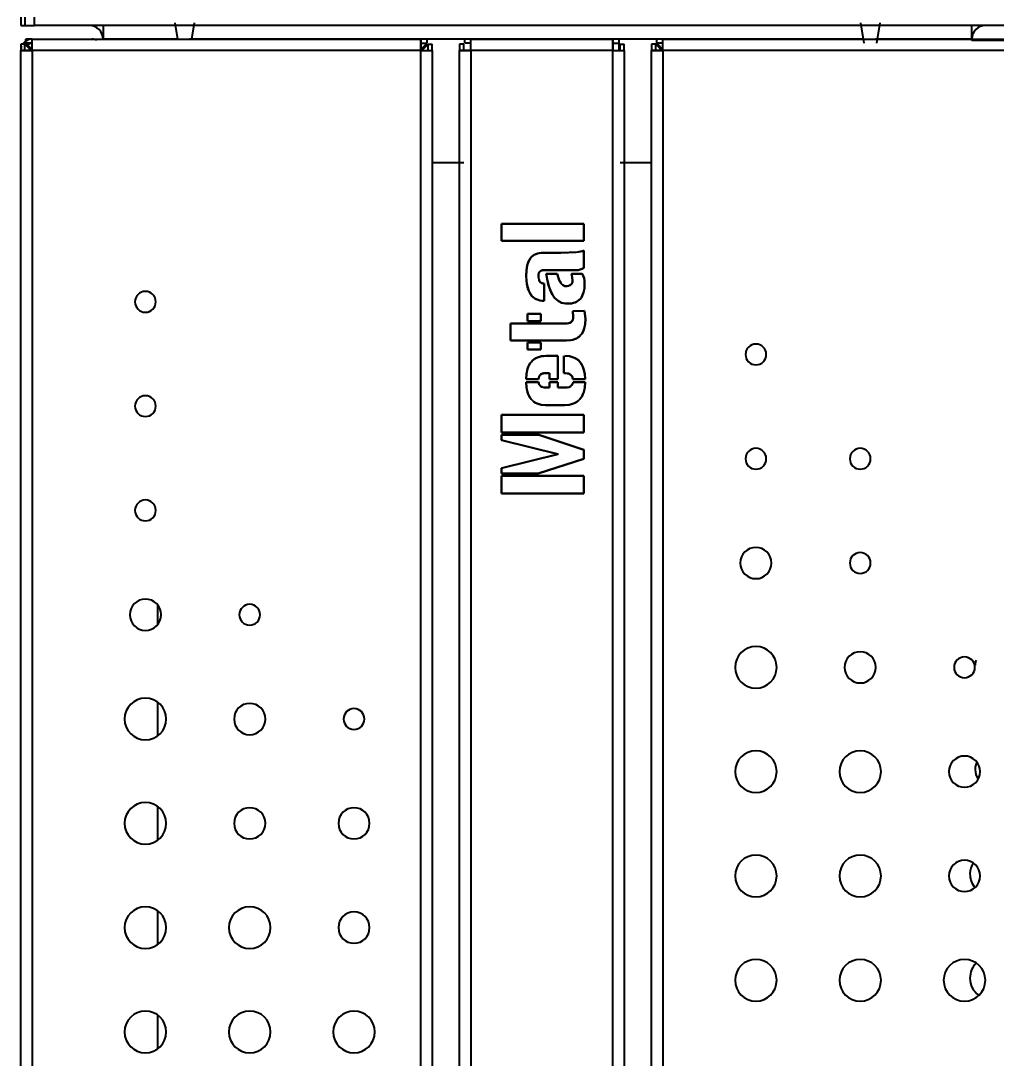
# Model space of a CAD drawing. Header units: millimetres. Extents: x 10366 to 18985, y 24538 to 29685.
# Drawn here: x 16880.5 to 17236.2, y 27730 to 28108.2 of the extents above; entities that cross this region are included whole.
import ezdxf

# ---------------------------------------------------------------- set-up
doc = ezdxf.new("R2010")
doc.units = ezdxf.units.MM
doc.header["$LTSCALE"] = 3
doc.layers.add('DomyÅ›lny', color=7, linetype='Continuous')
doc.styles.get("Standard").update_dxf_attribs({"font": 'arial.ttf'})
doc.dimstyles.new('MATEUSZ', dxfattribs={"dimtxt": 35, "dimasz": 16, "dimexe": 0.18, "dimexo": 0.0625, "dimgap": 0.09, "dimtad": 0, "dimdec": 0, "dimdsep": 46, "dimtxsty": 'Standard', "dimblk": 'DOT', "dimcen": 0.09, "dimse1": 1, "dimse2": 1, "dimadec": 0, "dimazin": 0, "dimtfac": 1, "dimtdec": 0, "dimtofl": 0, "dimtmove": 0, "dimatfit": 3, "dimfxl": 1, "dimtolj": 1, "dimtzin": 0, "dimlwd": 9, "dimlwe": 9, "dimarcsym": 0})

# ---------------------------------------------------------------- blocks, each defined once
blk = doc.blocks.new('_Dot')
at = {"color": 0, "linetype": 'ByBlock', "lineweight": -2}
blk.add_line((-0.5, 0), (-1, 0), dxfattribs=at)
at = {"color": 0, "linetype": 'ByBlock', "const_width": 0.5}
blk.add_lwpolyline([(-0.25, 0, 1), (0.25, 0, 1)], format="xyb", close=True, dxfattribs=at)
blk = doc.blocks.new('*D24')
at = {"color": 0, "lineweight": 9, "transparency": 16777216}
for p, q in [((16629.69, 28275.46), (16629.69, 27844.04)), ((16629.69, 27335.46), (16629.69, 27766.89))]:
    blk.add_line(p, q, dxfattribs=at)
at = {"layer": 'Defpoints', "color": 0, "transparency": 16777216}
for p in [(16629.69, 28291.46), (16890.48, 28291.46), (16910.55, 27319.46)]:
    blk.add_point(p, dxfattribs=at)
at = {"color": 0, "lineweight": 9, "transparency": 16777216, "xscale": 16, "yscale": 16, "zscale": 16}
for p, rotation in [((16629.69, 28291.46), 90), ((16629.69, 27319.46), 270)]:
    blk.add_blockref('_Dot', p, dxfattribs=dict(at, rotation=rotation))
at = {"color": 0, "transparency": 16777216, "insert": (16629.69, 27805.46), "char_height": 35, "attachment_point": 5, "rotation": 90}
blk.add_mtext('\\A1;972', dxfattribs=at)

msp = doc.modelspace()

# ---------------------------------------------------------------- linework, layer by layer
at = {"layer": 'DomyÅ›lny'}
for p, q in [((16880.55, 28109.46), (16880.55, 28106.46)), ((16882.01, 28109.46), (16882.01, 28106.46)), ((16885.55, 28106.46), (16885.55, 28109.46)), ((17955.55, 28106.46), (16885.55, 28106.46)), ((16937.83, 28101.46), (16936.79, 28107.36)), ((16943.79, 28107.36), (16942.75, 28101.46)), ((17188.09, 28099.96), (17186.79, 28107.36)), ((17193.79, 28107.36), (17192.48, 28099.96)), ((16882.4, 28099.96), (16882.4, 28101.46)), ((16884.68, 28101.46), (16882.4, 28101.46)), ((16884.68, 28099.96), (16884.68, 28101.46)), ((16884.68, 28101.46), (17026.42, 28101.46)), ((16937.93, 28101.44), (16910.55, 28101.44)), ((17188.05, 28101.44), (16942.03, 28101.44)), ((17026.42, 28099.96), (17026.42, 28101.46)), ((17028.7, 28101.46), (17026.42, 28101.46)), ((17028.7, 28099.96), (17028.7, 28101.46)), ((17042.4, 28099.96), (17042.4, 28101.46)), ((17044.68, 28101.46), (17042.4, 28101.46)), ((17044.68, 28099.96), (17044.68, 28101.46)), ((17044.68, 28101.46), (17096.42, 28101.46)), ((17096.42, 28099.96), (17096.42, 28101.46)), ((17098.7, 28101.46), (17096.42, 28101.46)), ((17098.7, 28099.96), (17098.7, 28101.46)), ((17112.4, 28099.96), (17112.4, 28101.46)), ((17114.68, 28101.46), (17112.4, 28101.46)), ((17114.68, 28099.96), (17114.68, 28101.46)), ((17114.68, 28101.46), (17376.42, 28101.46)), ((17227.3, 28101.44), (17192.14, 28101.44)), ((17227.3, 28100.96), (17227.3, 28101.44)), ((17263.8, 28100.96), (17227.3, 28100.96)), ((16880.55, 28099.61), (16880.55, 28097.33)), ((16882.05, 28099.61), (16880.55, 28099.61)), ((16882.05, 28097.33), (16880.55, 28097.33)), ((16880.55, 27400.59), (16880.55, 28097.33)), ((16882.05, 28097.33), (16882.05, 28099.61)), ((16884.68, 28099.96), (16882.4, 28099.96)), ((16884.68, 28097.33), (16884.68, 27400.59)), ((17026.42, 28097.33), (16884.68, 28097.33)), ((17026.42, 28099.96), (17028.7, 28099.96)), ((17026.42, 27400.59), (17026.42, 28097.33)), ((17029.05, 28099.61), (17030.55, 28099.61)), ((17029.05, 28097.33), (17029.05, 28099.61)), ((17029.05, 28097.33), (17030.55, 28097.33)), ((17030.55, 28097.33), (17030.55, 28099.61)), ((17030.55, 28097.33), (17030.55, 27400.59)), ((17040.55, 28099.61), (17040.55, 28097.33)), ((17042.05, 28099.61), (17040.55, 28099.61)), ((17042.05, 28097.33), (17040.55, 28097.33)), ((17040.55, 27400.59), (17040.55, 28097.33)), ((17042.05, 28097.33), (17042.05, 28099.61)), ((17044.68, 28099.96), (17042.4, 28099.96)), ((17096.42, 28097.33), (17044.68, 28097.33)), ((17044.68, 28097.33), (17044.68, 27400.59)), ((17096.42, 28099.96), (17098.7, 28099.96)), ((17096.42, 27400.59), (17096.42, 28097.33)), ((17099.05, 28099.61), (17100.55, 28099.61)), ((17099.05, 28097.33), (17099.05, 28099.61)), ((17100.55, 28097.33), (17100.55, 28099.61)), ((17100.55, 28097.33), (17100.55, 27400.59)), ((17110.55, 28099.61), (17110.55, 28097.33)), ((17112.05, 28099.61), (17110.55, 28099.61)), ((17112.05, 28097.33), (17110.55, 28097.33)), ((17110.55, 27400.59), (17110.55, 28097.33)), ((17112.05, 28097.33), (17112.05, 28099.61)), ((17114.68, 28099.96), (17112.4, 28099.96)), ((17114.68, 28097.33), (17114.68, 27400.59)), ((17376.42, 28097.33), (17114.68, 28097.33)), ((17030.55, 28056.46), (17042.05, 28056.46)), ((17099.05, 28056.46), (17110.55, 28056.46)), ((17055.85, 28027.88), (17055.85, 28034.12)), ((17055.85, 28034.12), (17085.85, 28034.12)), ((17085.85, 28034.12), (17055.85, 28034.12)), ((17055.85, 28034.12), (17055.85, 28027.88)), ((17085.85, 28034.12), (17085.85, 28027.88)), ((17085.85, 28027.88), (17085.85, 28034.12)), ((17085.85, 28027.88), (17055.85, 28027.88)), ((17055.85, 28027.88), (17085.85, 28027.88)), ((17071.05, 28023.59), (17077.5, 28023.59)), ((17077.5, 28023.59), (17071.05, 28023.59)), ((17085.85, 28024.39), (17085.85, 28018.12)), ((17085.85, 28018.12), (17085.85, 28024.39)), ((17082.94, 28017.22), (17071.28, 28017.22)), ((17071.28, 28017.22), (17082.94, 28017.22)), ((17072.13, 28015.86), (17076.1, 28015.86)), ((17076.1, 28015.86), (17072.13, 28015.86)), ((17081.39, 28015.86), (17085.23, 28015.86)), ((17085.23, 28015.86), (17081.39, 28015.86)), ((17071.35, 28012.33), (17071.35, 28006.08)), ((17071.35, 28006.08), (17071.35, 28012.33)), ((17070.1, 28001.31), (17065.33, 28001.31)), ((17065.33, 28001.31), (17070.1, 28001.31)), ((17065.33, 27998.63), (17065.33, 28001.31)), ((17065.33, 28001.31), (17065.33, 27998.63)), ((17070.1, 27998.63), (17070.1, 28001.31)), ((17070.1, 28001.31), (17070.1, 27998.63)), ((17081.79, 28002.32), (17086.08, 28002.37)), ((17086.08, 28002.37), (17081.79, 28002.32)), ((17059.14, 27991.58), (17059.14, 27997.75)), ((17059.14, 27997.75), (17079.06, 27997.75)), ((17079.06, 27997.75), (17059.14, 27997.75)), ((17059.14, 27997.75), (17059.14, 27991.58)), ((17065.33, 27998.63), (17070.1, 27998.63)), ((17070.1, 27998.63), (17065.33, 27998.63)), ((17079.46, 27991.58), (17059.14, 27991.58)), ((17059.14, 27991.58), (17079.46, 27991.58)), ((17065.33, 27988.37), (17065.33, 27990.83)), ((17065.33, 27990.83), (17070.1, 27990.83)), ((17070.1, 27990.83), (17065.33, 27990.83)), ((17065.33, 27990.83), (17065.33, 27988.37)), ((17070.1, 27988.37), (17065.33, 27988.37)), ((17065.33, 27988.37), (17070.1, 27988.37)), ((17070.1, 27990.83), (17070.1, 27988.37)), ((17070.1, 27988.37), (17070.1, 27990.83)), ((17072.01, 27985.96), (17076.35, 27985.96)), ((17076.35, 27985.96), (17072.01, 27985.96)), ((17076.35, 27985.96), (17076.35, 27977.51)), ((17076.35, 27977.51), (17076.35, 27985.96)), ((17078.6, 27979.67), (17078.6, 27985.96)), ((17078.6, 27985.96), (17078.6, 27979.67)), ((17064.78, 27976.46), (17069.32, 27976.46)), ((17069.32, 27976.46), (17064.78, 27976.46)), ((17069.35, 27977.51), (17064.81, 27977.51)), ((17064.81, 27977.51), (17069.35, 27977.51)), ((17073.29, 27979.67), (17071.71, 27979.67)), ((17071.71, 27979.67), (17073.29, 27979.67)), ((17073.29, 27977.51), (17073.29, 27979.67)), ((17073.29, 27979.67), (17073.29, 27977.51)), ((17076.35, 27977.51), (17073.29, 27977.51)), ((17073.29, 27977.51), (17076.35, 27977.51)), ((17073.29, 27974.42), (17073.29, 27976.46)), ((17073.29, 27976.46), (17076.35, 27976.46)), ((17076.35, 27976.46), (17073.29, 27976.46)), ((17073.29, 27976.46), (17073.29, 27974.42)), ((17076.35, 27976.46), (17076.35, 27974.42)), ((17076.35, 27974.42), (17076.35, 27976.46)), ((17079.18, 27979.67), (17078.6, 27979.67)), ((17078.6, 27979.67), (17079.18, 27979.67)), ((17086.35, 27977.51), (17081.84, 27977.51)), ((17081.84, 27977.51), (17086.35, 27977.51)), ((17081.89, 27976.46), (17086.35, 27976.46)), ((17086.35, 27976.46), (17081.89, 27976.46)), ((17071.71, 27974.42), (17073.29, 27974.42)), ((17073.29, 27974.42), (17071.71, 27974.42)), ((17076.35, 27974.42), (17079.21, 27974.42)), ((17079.21, 27974.42), (17076.35, 27974.42)), ((17078.8, 27968.05), (17071.86, 27968.05)), ((17071.86, 27968.05), (17078.8, 27968.05)), ((17055.85, 27958.02), (17055.85, 27964.54)), ((17055.85, 27964.54), (17085.85, 27964.54)), ((17085.85, 27964.54), (17055.85, 27964.54)), ((17055.85, 27964.54), (17055.85, 27958.02)), ((17085.85, 27964.54), (17085.85, 27958.02)), ((17085.85, 27958.02), (17085.85, 27964.54)), ((17085.85, 27958.02), (17055.85, 27958.02)), ((17055.85, 27958.02), (17085.85, 27958.02)), ((17055.85, 27955.23), (17055.85, 27957.22)), ((17055.85, 27957.22), (17069.37, 27957.22)), ((17069.37, 27957.22), (17055.85, 27957.22)), ((17055.85, 27957.22), (17055.85, 27955.23)), ((17069.37, 27957.22), (17085.85, 27951.7)), ((17085.85, 27951.7), (17069.37, 27957.22)), ((17076.47, 27950.17), (17055.85, 27955.23)), ((17055.85, 27955.23), (17076.47, 27950.17)), ((17055.85, 27945.03), (17076.47, 27950.17)), ((17076.47, 27950.17), (17055.85, 27945.03)), ((17085.85, 27951.7), (17085.85, 27948.44)), ((17085.85, 27948.44), (17085.85, 27951.7)), ((17085.85, 27948.44), (17069.2, 27943.07)), ((17069.2, 27943.07), (17085.85, 27948.44)), ((17055.85, 27943.07), (17055.85, 27945.03)), ((17055.85, 27945.03), (17055.85, 27943.07)), ((17069.2, 27943.07), (17055.85, 27943.07)), ((17055.85, 27943.07), (17069.2, 27943.07)), ((17055.85, 27935.85), (17055.85, 27942.29)), ((17055.85, 27942.29), (17085.85, 27942.29)), ((17085.85, 27942.29), (17055.85, 27942.29)), ((17055.85, 27942.29), (17055.85, 27935.85)), ((17085.85, 27942.29), (17085.85, 27935.85)), ((17085.85, 27935.85), (17085.85, 27942.29)), ((17085.85, 27935.85), (17055.85, 27935.85)), ((17055.85, 27935.85), (17085.85, 27935.85)), ((16930.55, 27888.21), (16930.55, 27895.07)), ((16930.55, 27847.52), (16930.55, 27859.7)), ((16930.55, 27809.5), (16930.55, 27821.68)), ((16930.55, 27771.48), (16930.55, 27783.65)), ((16930.55, 27733.46), (16930.55, 27745.63))]:
    msp.add_line(p, q, dxfattribs=at)
for points in [[(16880.55, 28106.46, 0), (16880.55, 28106.46, 0), (16880.55, 28106.46, 0), (16880.55, 28106.46, 0), (16880.55, 28106.46, 0), (16880.55, 28106.46, 0), (16880.55, 28106.46, 0), (16880.55, 28106.46, 0), (16880.55, 28106.46, 0), (16880.55, 28106.46, 0), (16880.55, 28106.46, 0), (16880.55, 28106.46, 0), (16880.55, 28106.46, 0), (16880.56, 28106.46, 0), (16880.58, 28106.46, 0), (16880.7, 28106.46, 0), (16881.17, 28106.46, 0), (16882.01, 28106.46, 0)], [(16882.01, 28106.46, 0), (16885.55, 28106.46, 0)], [(16910.55, 28106.46, 0), (16910.55, 28106.46, 0), (16910.55, 28106.46, 0), (16910.55, 28106.46, 0), (16910.55, 28106.46, 0), (16910.55, 28106.46, 0), (16910.55, 28106.46, 0), (16910.55, 28106.46, 0), (16910.55, 28106.46, 0), (16910.55, 28106.46, 0), (16910.55, 28106.46, 0), (16910.55, 28106.46, 0), (16910.55, 28106.46, 0), (16910.55, 28106.46, 0), (16910.55, 28106.43, 0), (16910.55, 28106.32, 0), (16910.55, 28105.85, 0), (16910.55, 28101.44, 0)], [(17227.3, 28101.44, 0), (17227.3, 28106.46, 0)], [(16884.68, 28097.33, 0), (16884.68, 28101.46, 0)], [(17026.42, 28101.46, 0), (17026.42, 28101.46, 0), (17026.42, 28101.46, 0), (17026.42, 28101.46, 0), (17026.42, 28101.46, 0), (17026.42, 28101.46, 0), (17026.42, 28101.46, 0), (17026.42, 28101.46, 0), (17026.42, 28101.46, 0), (17026.42, 28101.46, 0), (17026.42, 28101.46, 0), (17026.42, 28101.46, 0), (17026.42, 28101.46, 0), (17026.42, 28101.46, 0), (17026.42, 28101.43, 0), (17026.42, 28101.33, 0), (17026.42, 28100.29, 0), (17026.42, 28097.33, 0)], [(17044.68, 28097.33, 0), (17044.68, 28101.46, 0)], [(17096.42, 28101.46, 0), (17096.42, 28101.46, 0), (17096.42, 28101.46, 0), (17096.42, 28101.46, 0), (17096.42, 28101.46, 0), (17096.42, 28101.46, 0), (17096.42, 28101.46, 0), (17096.42, 28101.46, 0), (17096.42, 28101.46, 0), (17096.42, 28101.46, 0), (17096.42, 28101.46, 0), (17096.42, 28101.46, 0), (17096.42, 28101.46, 0), (17096.42, 28101.46, 0), (17096.42, 28101.43, 0), (17096.42, 28101.33, 0), (17096.42, 28100.29, 0), (17096.42, 28097.33, 0)], [(17098.7, 28097.33, 0), (17098.7, 28101.46, 0)], [(17114.68, 28097.33, 0), (17114.68, 28101.46, 0)], [(16880.55, 28097.33, 0), (16880.55, 28097.33, 0), (16880.55, 28097.33, 0), (16880.55, 28097.33, 0), (16880.55, 28097.33, 0), (16880.55, 28097.33, 0), (16880.55, 28097.33, 0), (16880.55, 28097.33, 0), (16880.55, 28097.33, 0), (16880.55, 28097.33, 0), (16880.55, 28097.33, 0), (16880.55, 28097.33, 0), (16880.56, 28097.33, 0), (16880.58, 28097.33, 0), (16880.67, 28097.33, 0), (16881.06, 28097.33, 0), (16884.68, 28097.33, 0)], [(16884.68, 28096.98, 0), (16882.05, 28099.61, 0)], [(16884.68, 28097.33, 0), (16882.05, 28097.33, 0)], [(16885.03, 28097.33, 0), (16882.4, 28099.96, 0)], [(16884.68, 28097.33, 0), (16884.68, 28099.96, 0)], [(17026.07, 28097.33, 0), (17028.7, 28099.96, 0)], [(17026.42, 28097.33, 0), (17026.42, 28099.96, 0)], [(17026.42, 28096.98, 0), (17029.05, 28099.61, 0)], [(17026.42, 28097.33, 0), (17030.55, 28097.33, 0)], [(17026.42, 28097.33, 0), (17029.05, 28097.33, 0)], [(17040.55, 28097.33, 0), (17040.55, 28097.33, 0), (17040.55, 28097.33, 0), (17040.55, 28097.33, 0), (17040.55, 28097.33, 0), (17040.55, 28097.33, 0), (17040.55, 28097.33, 0), (17040.55, 28097.33, 0), (17040.55, 28097.33, 0), (17040.55, 28097.33, 0), (17040.55, 28097.33, 0), (17040.55, 28097.33, 0), (17040.56, 28097.33, 0), (17040.58, 28097.33, 0), (17040.67, 28097.33, 0), (17041.06, 28097.33, 0), (17044.68, 28097.33, 0)], [(17044.68, 28097.33, 0), (17042.05, 28097.33, 0)], [(17044.68, 28097.33, 0), (17044.68, 28099.96, 0)], [(17096.42, 28097.33, 0), (17096.42, 28099.96, 0)], [(17096.42, 28097.33, 0), (17100.55, 28097.33, 0)], [(17096.42, 28097.33, 0), (17099.05, 28097.33, 0)], [(17098.7, 28097.33, 0), (17098.7, 28099.96, 0)], [(17110.55, 28097.33, 0), (17110.55, 28097.33, 0), (17110.55, 28097.33, 0), (17110.55, 28097.33, 0), (17110.55, 28097.33, 0), (17110.55, 28097.33, 0), (17110.55, 28097.33, 0), (17110.55, 28097.33, 0), (17110.55, 28097.33, 0), (17110.55, 28097.33, 0), (17110.55, 28097.33, 0), (17110.55, 28097.33, 0), (17110.56, 28097.33, 0), (17110.58, 28097.33, 0), (17110.67, 28097.33, 0), (17111.06, 28097.33, 0), (17114.68, 28097.33, 0)], [(17114.68, 28096.98, 0), (17112.05, 28099.61, 0)], [(17114.68, 28097.33, 0), (17112.05, 28097.33, 0)], [(17115.03, 28097.33, 0), (17112.4, 28099.96, 0)], [(17114.68, 28097.33, 0), (17114.68, 28099.96, 0)], [(17064.81, 28015.31, 0), (17064.91, 28017.27, 0), (17065.21, 28018.96, 0), (17065.43, 28019.71, 0), (17065.7, 28020.39, 0), (17066.02, 28021.01, 0), (17066.38, 28021.56, 0), (17066.8, 28022.04, 0), (17067.26, 28022.46, 0), (17067.77, 28022.81, 0), (17068.33, 28023.1, 0), (17068.94, 28023.32, 0), (17069.6, 28023.47, 0), (17070.3, 28023.56, 0), (17071.05, 28023.59, 0)], [(17071.05, 28023.59, 0), (17070.3, 28023.56, 0), (17069.6, 28023.47, 0), (17068.94, 28023.32, 0), (17068.33, 28023.1, 0), (17067.77, 28022.81, 0), (17067.26, 28022.46, 0), (17066.8, 28022.04, 0), (17066.38, 28021.56, 0), (17066.02, 28021.01, 0), (17065.7, 28020.39, 0), (17065.43, 28019.71, 0), (17065.04, 28018.15, 0), (17064.81, 28015.31, 0)], [(17077.5, 28023.59, 0), (17083.05, 28023.79, 0), (17084.79, 28024.04, 0), (17085.41, 28024.2, 0), (17085.65, 28024.29, 0), (17085.85, 28024.39, 0)], [(17085.85, 28024.39, 0), (17085.65, 28024.29, 0), (17085.12, 28024.12, 0), (17083.55, 28023.84, 0), (17077.5, 28023.59, 0)], [(17085.85, 28018.12, 0), (17085.22, 28017.72, 0), (17084.52, 28017.44, 0), (17083.76, 28017.27, 0), (17082.94, 28017.22, 0)], [(17082.94, 28017.22, 0), (17083.76, 28017.27, 0), (17084.52, 28017.44, 0), (17085.22, 28017.72, 0), (17085.85, 28018.12, 0)], [(17071.35, 28006.08, 0), (17070.57, 28006.11, 0), (17069.83, 28006.21, 0), (17069.15, 28006.39, 0), (17068.51, 28006.64, 0), (17067.92, 28006.96, 0), (17067.39, 28007.35, 0), (17066.9, 28007.82, 0), (17066.47, 28008.36, 0), (17066.09, 28008.98, 0), (17065.75, 28009.66, 0), (17065.47, 28010.42, 0), (17065.05, 28012.16, 0), (17064.81, 28015.31, 0)], [(17064.81, 28015.31, 0), (17064.92, 28013.14, 0), (17065.24, 28011.25, 0), (17065.75, 28009.66, 0), (17066.09, 28008.98, 0), (17066.47, 28008.36, 0), (17066.9, 28007.82, 0), (17067.39, 28007.35, 0), (17067.92, 28006.96, 0), (17068.51, 28006.64, 0), (17069.15, 28006.39, 0), (17069.83, 28006.21, 0), (17070.57, 28006.11, 0), (17071.35, 28006.08, 0)], [(17071.28, 28017.22, 0), (17070.79, 28017.2, 0), (17070.58, 28017.17, 0), (17070.37, 28017.11, 0), (17070.19, 28017.04, 0), (17070.02, 28016.96, 0), (17069.88, 28016.85, 0), (17069.74, 28016.73, 0), (17069.63, 28016.59, 0), (17069.53, 28016.43, 0), (17069.45, 28016.25, 0), (17069.38, 28016.06, 0), (17069.34, 28015.85, 0), (17069.31, 28015.62, 0), (17069.3, 28015.11, 0)], [(17069.3, 28015.11, 0), (17069.31, 28015.62, 0), (17069.34, 28015.85, 0), (17069.38, 28016.06, 0), (17069.45, 28016.25, 0), (17069.53, 28016.43, 0), (17069.63, 28016.59, 0), (17069.74, 28016.73, 0), (17069.88, 28016.85, 0), (17070.02, 28016.96, 0), (17070.19, 28017.04, 0), (17070.37, 28017.11, 0), (17070.58, 28017.17, 0), (17070.79, 28017.2, 0), (17071.28, 28017.22, 0)], [(17069.3, 28015.11, 0), (17069.33, 28014.48, 0), (17069.43, 28013.94, 0), (17069.5, 28013.7, 0), (17069.59, 28013.47, 0), (17069.69, 28013.27, 0), (17069.81, 28013.08, 0), (17069.95, 28012.92, 0), (17070.1, 28012.78, 0), (17070.27, 28012.65, 0), (17070.45, 28012.55, 0), (17070.66, 28012.46, 0), (17070.87, 28012.4, 0), (17071.11, 28012.35, 0), (17071.35, 28012.33, 0)], [(17071.35, 28012.33, 0), (17071.11, 28012.35, 0), (17070.87, 28012.4, 0), (17070.66, 28012.46, 0), (17070.45, 28012.55, 0), (17070.27, 28012.65, 0), (17070.1, 28012.78, 0), (17069.95, 28012.92, 0), (17069.81, 28013.08, 0), (17069.69, 28013.27, 0), (17069.59, 28013.47, 0), (17069.5, 28013.7, 0), (17069.37, 28014.2, 0), (17069.32, 28014.63, 0), (17069.3, 28015.11, 0)], [(17079.88, 28005.03, 0), (17079.12, 28005.05, 0), (17078.38, 28005.17, 0), (17077.69, 28005.37, 0), (17077.04, 28005.66, 0), (17076.42, 28006.03, 0), (17075.84, 28006.49, 0), (17075.3, 28007.04, 0), (17074.8, 28007.67, 0), (17074.33, 28008.39, 0), (17073.51, 28010.09, 0), (17072.85, 28012.14, 0), (17072.13, 28015.86, 0)], [(17072.13, 28015.86, 0), (17072.57, 28013.29, 0), (17073.16, 28011.07, 0), (17073.9, 28009.2, 0), (17074.8, 28007.67, 0), (17075.3, 28007.04, 0), (17075.84, 28006.49, 0), (17076.42, 28006.03, 0), (17077.04, 28005.66, 0), (17077.69, 28005.37, 0), (17078.38, 28005.17, 0), (17079.12, 28005.05, 0), (17079.88, 28005.03, 0)], [(17076.1, 28015.86, 0), (17076.7, 28013.98, 0), (17077.05, 28013.23, 0), (17077.42, 28012.61, 0), (17077.83, 28012.12, 0), (17078.04, 28011.92, 0), (17078.26, 28011.76, 0), (17078.49, 28011.62, 0), (17078.72, 28011.52, 0), (17078.96, 28011.46, 0), (17079.21, 28011.42, 0)], [(17079.21, 28011.42, 0), (17078.96, 28011.46, 0), (17078.72, 28011.52, 0), (17078.49, 28011.62, 0), (17078.26, 28011.76, 0), (17078.04, 28011.92, 0), (17077.83, 28012.12, 0), (17077.62, 28012.35, 0), (17077.23, 28012.9, 0), (17076.87, 28013.59, 0), (17076.54, 28014.4, 0), (17076.1, 28015.86, 0)], [(17081.69, 28013.3, 0), (17081.61, 28014.73, 0), (17081.52, 28015.34, 0), (17081.39, 28015.86, 0)], [(17081.39, 28015.86, 0), (17081.52, 28015.34, 0), (17081.61, 28014.73, 0), (17081.69, 28013.3, 0)], [(17085.23, 28015.86, 0), (17085.44, 28015.51, 0), (17085.62, 28015.13, 0), (17085.9, 28014.29, 0), (17086.07, 28013.34, 0), (17086.13, 28012.28, 0)], [(17086.13, 28012.28, 0), (17086.07, 28013.34, 0), (17085.9, 28014.29, 0), (17085.62, 28015.13, 0), (17085.44, 28015.51, 0), (17085.23, 28015.86, 0)], [(17079.21, 28011.42, 0), (17079.8, 28011.46, 0), (17080.32, 28011.56, 0), (17080.75, 28011.71, 0), (17080.94, 28011.81, 0), (17081.11, 28011.92, 0), (17081.25, 28012.04, 0), (17081.38, 28012.18, 0), (17081.48, 28012.33, 0), (17081.56, 28012.5, 0), (17081.62, 28012.68, 0), (17081.67, 28012.87, 0), (17081.69, 28013.08, 0), (17081.69, 28013.3, 0)], [(17081.69, 28013.3, 0), (17081.69, 28013.08, 0), (17081.67, 28012.87, 0), (17081.62, 28012.68, 0), (17081.56, 28012.5, 0), (17081.48, 28012.33, 0), (17081.38, 28012.18, 0), (17081.25, 28012.04, 0), (17081.11, 28011.92, 0), (17080.94, 28011.81, 0), (17080.75, 28011.71, 0), (17080.55, 28011.63, 0), (17080.07, 28011.5, 0), (17079.21, 28011.42, 0)], [(17086.13, 28012.28, 0), (17086.04, 28010.57, 0), (17085.75, 28009.09, 0), (17085.53, 28008.44, 0), (17085.26, 28007.85, 0), (17084.95, 28007.31, 0), (17084.58, 28006.83, 0), (17084.17, 28006.4, 0), (17083.7, 28006.03, 0), (17083.19, 28005.72, 0), (17082.63, 28005.47, 0), (17082.01, 28005.27, 0), (17081.35, 28005.13, 0), (17079.88, 28005.03, 0)], [(17079.88, 28005.03, 0), (17081.35, 28005.13, 0), (17082.01, 28005.27, 0), (17082.63, 28005.47, 0), (17083.19, 28005.72, 0), (17083.7, 28006.03, 0), (17084.17, 28006.4, 0), (17084.58, 28006.83, 0), (17084.95, 28007.31, 0), (17085.26, 28007.85, 0), (17085.53, 28008.44, 0), (17085.75, 28009.09, 0), (17086.04, 28010.57, 0), (17086.13, 28012.28, 0)], [(17079.06, 27997.75, 0), (17079.74, 27997.79, 0), (17080.33, 27997.91, 0), (17080.59, 27997.99, 0), (17080.83, 27998.1, 0), (17081.04, 27998.22, 0), (17081.24, 27998.37, 0), (17081.41, 27998.53, 0), (17081.56, 27998.71, 0), (17081.68, 27998.91, 0), (17081.78, 27999.13, 0), (17081.86, 27999.37, 0), (17081.92, 27999.63, 0), (17081.95, 27999.91, 0), (17081.97, 28000.21, 0)], [(17081.97, 28000.21, 0), (17081.92, 27999.63, 0), (17081.86, 27999.37, 0), (17081.78, 27999.13, 0), (17081.68, 27998.91, 0), (17081.56, 27998.71, 0), (17081.41, 27998.53, 0), (17081.24, 27998.37, 0), (17081.04, 27998.22, 0), (17080.83, 27998.1, 0), (17080.59, 27997.99, 0), (17080.33, 27997.91, 0), (17079.74, 27997.79, 0), (17079.06, 27997.75, 0)], [(17086.43, 27999.36, 0), (17086.31, 27997.53, 0), (17085.98, 27995.96, 0), (17085.73, 27995.26, 0), (17085.43, 27994.62, 0), (17085.07, 27994.04, 0), (17084.66, 27993.53, 0), (17084.2, 27993.07, 0), (17083.68, 27992.67, 0), (17083.11, 27992.34, 0), (17082.49, 27992.07, 0), (17081.81, 27991.85, 0), (17081.08, 27991.7, 0), (17079.46, 27991.58, 0)], [(17079.46, 27991.58, 0), (17081.08, 27991.7, 0), (17081.81, 27991.85, 0), (17082.49, 27992.07, 0), (17083.11, 27992.34, 0), (17083.68, 27992.67, 0), (17084.2, 27993.07, 0), (17084.66, 27993.53, 0), (17085.07, 27994.04, 0), (17085.43, 27994.62, 0), (17085.73, 27995.26, 0), (17085.98, 27995.96, 0), (17086.31, 27997.53, 0), (17086.43, 27999.36, 0)], [(17081.97, 28000.21, 0), (17081.79, 28002.32, 0)], [(17081.79, 28002.32, 0), (17081.97, 28000.21, 0)], [(17086.08, 28002.37, 0), (17086.43, 27999.36, 0)], [(17086.43, 27999.36, 0), (17086.08, 28002.37, 0)], [(17064.81, 27977.51, 0), (17064.96, 27979.5, 0), (17065.33, 27981.22, 0), (17065.6, 27981.98, 0), (17065.91, 27982.67, 0), (17066.28, 27983.3, 0), (17066.71, 27983.86, 0), (17067.18, 27984.36, 0), (17067.71, 27984.79, 0), (17068.3, 27985.15, 0), (17068.93, 27985.44, 0), (17069.62, 27985.67, 0), (17070.36, 27985.84, 0), (17071.16, 27985.93, 0), (17072.01, 27985.96, 0)], [(17072.01, 27985.96, 0), (17070.36, 27985.84, 0), (17069.62, 27985.67, 0), (17068.93, 27985.44, 0), (17068.3, 27985.15, 0), (17067.71, 27984.79, 0), (17067.18, 27984.36, 0), (17066.71, 27983.86, 0), (17066.28, 27983.3, 0), (17065.91, 27982.67, 0), (17065.6, 27981.98, 0), (17065.33, 27981.22, 0), (17064.96, 27979.5, 0), (17064.81, 27977.51, 0)], [(17078.88, 27985.96, 0), (17080.56, 27985.84, 0), (17081.32, 27985.68, 0), (17082.03, 27985.45, 0), (17082.68, 27985.16, 0), (17083.28, 27984.8, 0), (17083.83, 27984.37, 0), (17084.32, 27983.87, 0), (17084.76, 27983.31, 0), (17085.15, 27982.68, 0), (17085.48, 27981.99, 0), (17085.77, 27981.23, 0), (17086.17, 27979.5, 0), (17086.35, 27977.51, 0)], [(17086.35, 27977.51, 0), (17086.17, 27979.5, 0), (17085.77, 27981.23, 0), (17085.48, 27981.99, 0), (17085.15, 27982.68, 0), (17084.76, 27983.31, 0), (17084.32, 27983.87, 0), (17083.83, 27984.37, 0), (17083.28, 27984.8, 0), (17082.68, 27985.16, 0), (17082.03, 27985.45, 0), (17081.32, 27985.68, 0), (17080.56, 27985.84, 0), (17079.75, 27985.94, 0), (17078.88, 27985.96, 0)], [(17071.86, 27968.05, 0), (17070.24, 27968.19, 0), (17069.51, 27968.36, 0), (17068.84, 27968.6, 0), (17068.21, 27968.89, 0), (17067.64, 27969.26, 0), (17067.12, 27969.69, 0), (17066.65, 27970.18, 0), (17066.24, 27970.74, 0), (17065.87, 27971.36, 0), (17065.56, 27972.05, 0), (17065.3, 27972.8, 0), (17064.94, 27974.5, 0), (17064.78, 27976.46, 0)], [(17064.78, 27976.46, 0), (17064.94, 27974.5, 0), (17065.3, 27972.8, 0), (17065.56, 27972.05, 0), (17065.87, 27971.36, 0), (17066.24, 27970.74, 0), (17066.65, 27970.18, 0), (17067.12, 27969.69, 0), (17067.64, 27969.26, 0), (17068.21, 27968.89, 0), (17068.84, 27968.6, 0), (17069.51, 27968.36, 0), (17070.24, 27968.19, 0), (17071.02, 27968.09, 0), (17071.86, 27968.05, 0)], [(17069.32, 27976.46, 0), (17069.41, 27976, 0), (17069.48, 27975.8, 0), (17069.56, 27975.6, 0), (17069.65, 27975.43, 0), (17069.76, 27975.26, 0), (17069.89, 27975.12, 0), (17070.03, 27974.98, 0), (17070.19, 27974.86, 0), (17070.36, 27974.76, 0), (17070.55, 27974.67, 0), (17070.96, 27974.53, 0), (17071.32, 27974.46, 0), (17071.71, 27974.42, 0)], [(17071.71, 27974.42, 0), (17071.2, 27974.48, 0), (17070.75, 27974.59, 0), (17070.55, 27974.67, 0), (17070.36, 27974.76, 0), (17070.19, 27974.86, 0), (17070.03, 27974.98, 0), (17069.89, 27975.12, 0), (17069.76, 27975.26, 0), (17069.65, 27975.43, 0), (17069.56, 27975.6, 0), (17069.48, 27975.8, 0), (17069.41, 27976, 0), (17069.32, 27976.46, 0)], [(17071.71, 27979.67, 0), (17071.21, 27979.64, 0), (17070.98, 27979.61, 0), (17070.77, 27979.55, 0), (17070.57, 27979.48, 0), (17070.39, 27979.39, 0), (17070.22, 27979.28, 0), (17070.06, 27979.15, 0), (17069.92, 27979.01, 0), (17069.8, 27978.85, 0), (17069.69, 27978.67, 0), (17069.59, 27978.47, 0), (17069.44, 27978.03, 0), (17069.35, 27977.51, 0)], [(17069.35, 27977.51, 0), (17069.44, 27978.03, 0), (17069.59, 27978.47, 0), (17069.69, 27978.67, 0), (17069.8, 27978.85, 0), (17069.92, 27979.01, 0), (17070.06, 27979.15, 0), (17070.22, 27979.28, 0), (17070.39, 27979.39, 0), (17070.57, 27979.48, 0), (17070.77, 27979.55, 0), (17070.98, 27979.61, 0), (17071.21, 27979.64, 0), (17071.71, 27979.67, 0)], [(17086.35, 27976.46, 0), (17086.18, 27974.49, 0), (17085.79, 27972.79, 0), (17085.51, 27972.04, 0), (17085.18, 27971.35, 0), (17084.79, 27970.72, 0), (17084.34, 27970.17, 0), (17083.84, 27969.67, 0), (17083.29, 27969.25, 0), (17082.68, 27968.88, 0), (17082.01, 27968.59, 0), (17081.29, 27968.36, 0), (17080.52, 27968.19, 0), (17078.8, 27968.05, 0)], [(17078.8, 27968.05, 0), (17080.52, 27968.19, 0), (17081.29, 27968.36, 0), (17082.01, 27968.59, 0), (17082.68, 27968.88, 0), (17083.29, 27969.25, 0), (17083.84, 27969.67, 0), (17084.34, 27970.17, 0), (17084.79, 27970.72, 0), (17085.18, 27971.35, 0), (17085.51, 27972.04, 0), (17085.79, 27972.79, 0), (17086.18, 27974.49, 0), (17086.35, 27976.46, 0)], [(17081.84, 27977.51, 0), (17081.73, 27978.01, 0), (17081.65, 27978.24, 0), (17081.55, 27978.45, 0), (17081.44, 27978.65, 0), (17081.31, 27978.82, 0), (17081.17, 27978.98, 0), (17081.01, 27979.13, 0), (17080.84, 27979.25, 0), (17080.65, 27979.36, 0), (17080.44, 27979.46, 0), (17080.22, 27979.53, 0), (17079.73, 27979.63, 0), (17079.18, 27979.67, 0)], [(17079.18, 27979.67, 0), (17079.73, 27979.63, 0), (17080.22, 27979.53, 0), (17080.44, 27979.46, 0), (17080.65, 27979.36, 0), (17080.84, 27979.25, 0), (17081.01, 27979.13, 0), (17081.17, 27978.98, 0), (17081.31, 27978.82, 0), (17081.44, 27978.65, 0), (17081.55, 27978.45, 0), (17081.65, 27978.24, 0), (17081.73, 27978.01, 0), (17081.84, 27977.51, 0)], [(17079.21, 27974.42, 0), (17079.77, 27974.46, 0), (17080.27, 27974.56, 0), (17080.49, 27974.63, 0), (17080.7, 27974.72, 0), (17080.89, 27974.83, 0), (17081.07, 27974.94, 0), (17081.23, 27975.08, 0), (17081.37, 27975.23, 0), (17081.5, 27975.39, 0), (17081.61, 27975.58, 0), (17081.7, 27975.77, 0), (17081.78, 27975.98, 0), (17081.89, 27976.46, 0)], [(17081.89, 27976.46, 0), (17081.78, 27975.98, 0), (17081.7, 27975.77, 0), (17081.61, 27975.58, 0), (17081.5, 27975.39, 0), (17081.37, 27975.23, 0), (17081.23, 27975.08, 0), (17081.07, 27974.94, 0), (17080.89, 27974.83, 0), (17080.7, 27974.72, 0), (17080.49, 27974.63, 0), (17080.03, 27974.5, 0), (17079.63, 27974.45, 0), (17079.21, 27974.42, 0)]]:
    msp.add_polyline3d(points, dxfattribs=at)
for centre, radius, start, end in [((16905.53, 28101.44), 5.02, 0, 90), ((17232.32, 28101.44), 5.02, 90, 180), ((16884.68, 28097.33), 4.13, 90, 146.5508), ((16906.42, 28097.33), 4.13, 63.8869, 90), ((16884.68, 28097.33), 4.13, 156.8917, 180), ((16884.68, 28097.33), 2.63, 90, 139.0468), ((16925.99, 28005.7), 3.8, 0, 180), ((16925.99, 28005.7), 3.8, 0, 180), ((16925.99, 28005.7), 3.8, 180, 0), ((16925.99, 28005.7), 3.8, 180, 360), ((17148.57, 27986.52), 3.8, 0, 180), ((17148.57, 27986.52), 3.8, 0, 180), ((17148.57, 27986.52), 3.8, 180, 0), ((17148.57, 27986.52), 3.8, 180, 0), ((16925.99, 27967.68), 3.8, 0, 180), ((16925.99, 27967.68), 3.8, 0, 180), ((16925.99, 27967.68), 3.8, 180, 0), ((16925.99, 27967.68), 3.8, 180, 360), ((17148.57, 27948.5), 3.8, 0, 180), ((17148.57, 27948.5), 3.8, 0, 180), ((17186.6, 27948.5), 3.8, 0, 180), ((17186.6, 27948.5), 3.8, 360, 180), ((17148.57, 27948.5), 3.8, 180, 0), ((17148.57, 27948.5), 3.8, 180, 0), ((17186.6, 27948.5), 3.8, 180, 0), ((17186.6, 27948.5), 3.8, 180, 0), ((16925.99, 27929.66), 3.8, 360, 180), ((16925.99, 27929.66), 3.8, 0, 180), ((16925.99, 27929.66), 3.8, 180, 0), ((16925.99, 27929.66), 3.8, 180, 0), ((17148.57, 27910.48), 5.7, 0, 180), ((17148.57, 27910.48), 5.7, 0, 180), ((17186.6, 27910.48), 3.8, 0, 180), ((17186.6, 27910.48), 3.8, 0, 180), ((17148.57, 27910.48), 5.7, 180, 0), ((17148.57, 27910.48), 5.7, 180, 0), ((17186.6, 27910.48), 3.8, 180, 0), ((17186.6, 27910.48), 3.8, 180, 0), ((16925.99, 27891.64), 5.7, 0, 180), ((16925.99, 27891.64), 5.7, 0, 180), ((16964.02, 27891.64), 3.8, 0, 180), ((16964.02, 27891.64), 3.8, 0, 180), ((16925.99, 27891.64), 5.7, 180, 0), ((16925.99, 27891.64), 5.7, 180, 0), ((16964.02, 27891.64), 3.8, 180, 0), ((16964.02, 27891.64), 3.8, 180, 0), ((17148.57, 27872.45), 7.6, 0, 180), ((17148.57, 27872.45), 7.6, 0, 180), ((17186.6, 27872.45), 5.7, 0, 180), ((17186.6, 27872.45), 5.7, 0, 180), ((17224.62, 27872.45), 3.8, 360, 180), ((17224.62, 27872.45), 3.8, 0, 180), ((17234.2, 27873.21), 5.7, 160.8598, 180), ((17148.57, 27872.45), 7.6, 180, 360), ((17148.57, 27872.45), 7.6, 180, 0), ((17186.6, 27872.45), 5.7, 180, 0), ((17186.6, 27872.45), 5.7, 180, 0), ((17224.62, 27872.45), 3.8, 180, 0), ((17224.62, 27872.45), 3.8, 180, 0), ((16925.99, 27853.61), 7.6, 0, 180), ((16925.99, 27853.61), 7.6, 0, 180), ((16964.02, 27853.61), 5.7, 0, 180), ((16964.02, 27853.61), 5.7, 0, 180), ((17002.04, 27853.61), 3.8, 360, 180), ((17002.04, 27853.61), 3.8, 0, 180), ((16925.99, 27853.61), 7.6, 180, 0), ((16925.99, 27853.61), 7.6, 180, 360), ((16964.02, 27853.61), 5.7, 180, 0), ((16964.02, 27853.61), 5.7, 180, 360), ((17002.04, 27853.61), 3.8, 180, 0), ((17002.04, 27853.61), 3.8, 180, 0), ((17148.57, 27834.43), 7.6, 0, 180), ((17148.57, 27834.43), 7.6, 0, 180), ((17186.6, 27834.43), 7.6, 0, 180), ((17186.6, 27834.43), 7.6, 0, 180), ((17224.62, 27834.43), 5.7, 0, 180), ((17224.62, 27834.43), 5.7, 0, 180), ((17234.2, 27835.19), 5.7, 151.9457, 180), ((17234.2, 27835.19), 5.7, 151.9457, 180), ((17148.57, 27834.43), 7.6, 180, 0), ((17148.57, 27834.43), 7.6, 180, 0), ((17186.6, 27834.43), 7.6, 180, 0), ((17186.6, 27834.43), 7.6, 180, 0), ((17224.62, 27834.43), 5.7, 180, 0), ((17224.62, 27834.43), 5.7, 180, 0), ((17234.2, 27835.19), 5.7, 180, 217.1293), ((17234.2, 27835.19), 5.7, 180, 217.1293), ((16925.99, 27815.59), 7.6, 0, 180), ((16925.99, 27815.59), 7.6, 0, 180), ((16964.02, 27815.59), 5.7, 0, 180), ((16964.02, 27815.59), 5.7, 0, 180), ((17002.04, 27815.59), 5.7, 0, 180), ((17002.04, 27815.59), 5.7, 0, 180), ((16925.99, 27815.59), 7.6, 180, 0), ((16925.99, 27815.59), 7.6, 180, 360), ((16964.02, 27815.59), 5.7, 180, 0), ((16964.02, 27815.59), 5.7, 180, 0), ((17002.04, 27815.59), 5.7, 180, 0), ((17002.04, 27815.59), 5.7, 180, 0), ((17148.57, 27796.41), 7.6, 0, 180), ((17148.57, 27796.41), 7.6, 0, 180), ((17186.6, 27796.41), 7.6, 0, 180), ((17186.6, 27796.41), 7.6, 0, 180), ((17224.62, 27796.41), 5.7, 0, 180), ((17224.62, 27796.41), 5.7, 0, 180), ((17234.2, 27797.17), 7.6, 148.1465, 180), ((17234.2, 27797.17), 7.6, 148.1465, 180), ((17148.57, 27796.41), 7.6, 180, 360), ((17148.57, 27796.41), 7.6, 180, 0), ((17186.6, 27796.41), 7.6, 180, 0), ((17186.6, 27796.41), 7.6, 180, 0), ((17224.62, 27796.41), 5.7, 180, 0), ((17224.62, 27796.41), 5.7, 180, 0), ((17234.2, 27797.17), 7.6, 180, 220.9285), ((17234.2, 27797.17), 7.6, 180, 220.9285), ((16925.99, 27777.57), 7.6, 360, 180), ((16925.99, 27777.57), 7.6, 0, 180), ((16964.02, 27777.57), 7.6, 0, 180), ((16964.02, 27777.57), 7.6, 0, 180), ((17002.04, 27777.57), 5.7, 0, 180), ((17002.04, 27777.57), 5.7, 360, 180), ((16925.99, 27777.57), 7.6, 180, 0), ((16925.99, 27777.57), 7.6, 180, 360), ((16964.02, 27777.57), 7.6, 180, 0), ((16964.02, 27777.57), 7.6, 180, 0), ((17002.04, 27777.57), 5.7, 180, 0), ((17002.04, 27777.57), 5.7, 180, 0), ((17148.57, 27758.38), 7.6, 0, 180), ((17148.57, 27758.38), 7.6, 0, 180), ((17186.6, 27758.38), 7.6, 0, 180), ((17186.6, 27758.38), 7.6, 360, 180), ((17224.62, 27758.38), 7.6, 0, 180), ((17224.62, 27758.38), 7.6, 0, 180), ((17234.2, 27759.14), 7.6, 133.7277, 180), ((17234.2, 27759.14), 7.6, 133.7277, 180), ((17148.57, 27758.38), 7.6, 180, 0), ((17148.57, 27758.38), 7.6, 180, 0), ((17186.6, 27758.38), 7.6, 180, 0), ((17186.6, 27758.38), 7.6, 180, 0), ((17224.62, 27758.38), 7.6, 180, 0), ((17224.62, 27758.38), 7.6, 180, 360), ((17234.2, 27759.14), 7.6, 180, 235.3473), ((17234.2, 27759.14), 7.6, 180, 235.3473), ((16925.99, 27739.54), 7.6, 0, 180), ((16925.99, 27739.54), 7.6, 0, 180), ((16964.02, 27739.54), 7.6, 0, 180), ((16964.02, 27739.54), 7.6, 0, 180), ((17002.04, 27739.54), 7.6, 0, 180), ((17002.04, 27739.54), 7.6, 0, 180), ((16925.99, 27739.54), 7.6, 180, 0), ((16925.99, 27739.54), 7.6, 180, 0), ((16964.02, 27739.54), 7.6, 180, 0), ((16964.02, 27739.54), 7.6, 180, 0), ((17002.04, 27739.54), 7.6, 180, 0), ((17002.04, 27739.54), 7.6, 180, 360)]:
    msp.add_arc(centre, radius, start, end, dxfattribs=at)

# ---------------------------------------------------------------- dimensions: what is measured, and where the dimension line sits
dim = msp.add_linear_dim(base=(16629.69, 28291.46), p1=(16910.55, 27319.46), p2=(16890.48, 28291.46), angle=90, dimstyle='MATEUSZ')
dim.commit()
dim.dimension.update_dxf_attribs({"geometry": '*D24', "text_midpoint": (16629.69, 27805.46)})

doc.saveas('drawing.dxf')
